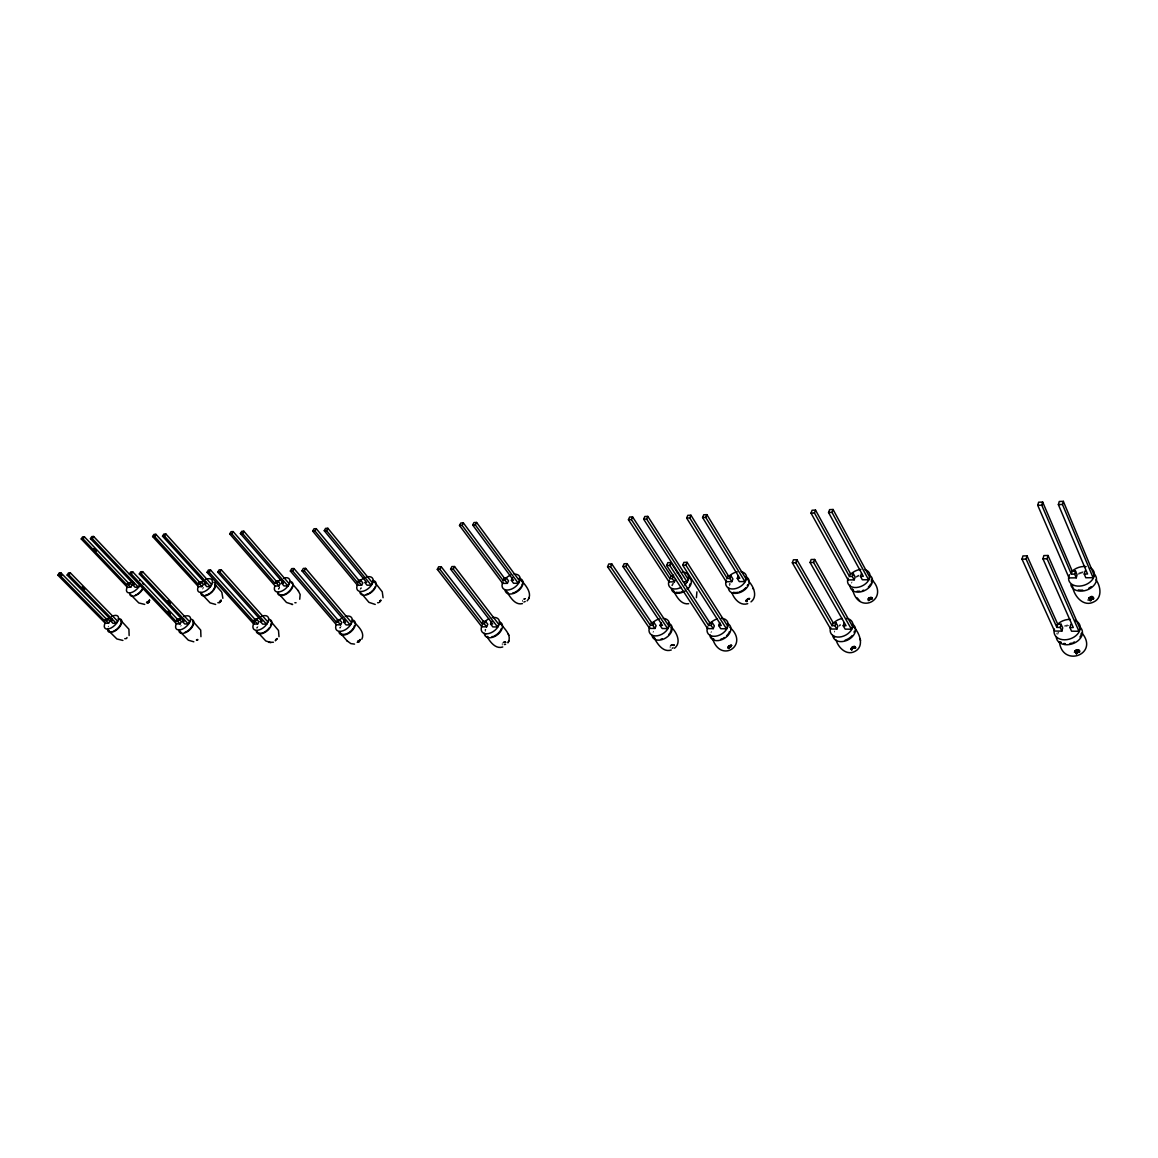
<?xml version="1.0" encoding="UTF-8"?>
<svg xmlns="http://www.w3.org/2000/svg" width="1158" height="1158" viewBox="0 0 1158 1158"><rect width="100%" height="100%" fill="white"/><g stroke="black" fill="none" stroke-linecap="round" stroke-linejoin="round"><path stroke-width="0.75" stroke-dasharray="5 3.75" d="M746.953 602.102C742.958 600.553 750.949 595.834 749.212 599.352M1093.673 599.366C1092.79 588.684 1081.297 608.254 1092.978 596.79M672.349 645.498L672.957 644.297L674.492 645.585M727.832 648.191L729.091 647.742C725.357 649.146 730.38 642.487 732.392 645.484M1074.002 652.403L1074.769 650.608L1077.273 649.464L1080.081 651.259L1074.045 652.707L1080.081 651.563M1091.212 596.5L1090.778 601.045M1077.273 649.464L1076.81 654.212L1074.045 652.707M728.15 646.367L730.307 647.163L730.351 644.919M524.748 599.439L525.587 598.368M504.439 642.762L504.787 641.662L506.263 642.632M872.654 599.207C873.421 596.746 868.992 596.196 870.251 599.439L869.542 600.409M850.696 648.466L853.446 648.437C858.599 647.336 852.433 643.862 853.446 648.437C850.797 646.888 849.567 650.897 852.331 649.262M872.582 597.919C867.545 603.709 865.33 598.368 870.526 597.108M748.792 598.121L748.647 599.279L749.096 598.107M730.669 644.861L730.307 647.163L728.339 646.106M672.509 645.469L672.668 644.311M1091.603 596.486L1090.387 601.074M1077.664 649.45L1076.419 654.227M524.892 599.424L525.081 598.368M504.787 641.662L504.584 642.748L505.047 641.648M870.859 597.094L869.397 600.365M854.068 646.019L853.446 648.437L850.768 648.176M730.987 644.847L730.307 647.163L728.57 645.86M672.957 644.297L672.653 645.469L673.247 644.311M1091.98 596.5L1090.011 601.045M1078.055 649.479L1076.028 654.198M871.192 597.108L868.239 601.045M854.387 646.048L853.446 648.437L850.898 647.901M731.277 644.876L730.307 647.163L728.831 645.643M748.951 599.279L749.385 598.121M502.21 643.53L502.254 645.064M522.548 600.206L522.504 601.523M504.83 642.748L505.279 641.662M1092.341 596.558L1089.649 600.988M1078.416 649.537L1075.666 654.125M854.705 646.106L853.446 648.437L851.058 647.611M871.496 597.152L868.022 600.901M731.552 644.934L730.307 647.163L729.106 645.44M749.081 599.308L749.66 598.179M672.928 645.498L673.507 644.369M504.946 642.777L505.51 641.72M1092.674 596.645L1089.316 600.901M1078.764 649.652L1075.319 654.024M670.207 645.773L670.106 647.944M871.771 597.253L870.251 599.439L867.588 600.278M854.98 646.207L853.446 648.437L851.26 647.336M729.41 645.267L730.307 647.163L731.813 645.02M673.753 644.456L673.044 645.542L673.956 644.586M505.047 642.82L505.713 641.807M1079.068 649.797L1075 653.879M749.327 599.41L750.138 598.382M872.017 597.369L870.251 599.439L867.53 600.032M855.241 646.338L853.446 648.437L851.492 647.09M505.887 641.923L505.264 643.037M851.926 650.333L852.708 649.45M674.144 644.731L673.247 645.686L674.289 644.919M729.714 645.107L730.307 647.163L731.219 646.193M670.395 645.527L672.364 644.355M872.249 597.528L870.251 599.439L867.516 599.757M855.458 646.497L853.446 648.437L851.752 646.844M1093.268 596.949L1088.723 600.597M1079.357 649.971L1074.725 653.691M502.702 642.806L504.512 641.706M851.637 650.246L852.563 649.406M731.509 646.844L730.307 647.163L731.306 646.28L730.307 647.163L730.032 644.992M872.423 597.702L870.251 599.439L867.545 599.497M728.527 648.871L729.453 648.075M855.646 646.7L853.446 648.437L852.042 646.642M523.242 599.279L524.806 598.411M1093.499 597.152L1088.491 600.394M1079.589 650.174L1074.494 653.488M673.377 645.875L674.39 645.122M851.391 650.101L852.433 649.334M728.31 648.755L729.337 648.017M1093.688 597.369L1088.288 600.177M1079.792 650.42L1074.291 653.242M730.307 647.163L731.451 646.482M872.683 598.136L870.251 599.439L867.617 599.207M728.107 648.596L729.236 647.93M855.892 647.163L853.446 648.437L852.693 646.294L853.735 646.034M746.288 601.755L747.388 601.103M1093.847 597.615L1088.144 599.931M1079.936 650.68L1074.146 652.982M872.741 598.396L867.704 600.51M850.985 649.754L852.23 649.16M746.128 601.581L747.301 601.016M855.95 647.423L853.446 648.437L853.041 646.178M1093.948 597.89L1088.042 599.656M1080.038 650.97L1074.002 652.099M746.013 601.378L747.243 600.915L745.926 601.147M872.756 598.657L867.733 598.932M850.84 649.522L852.158 649.045M855.965 647.698L853.446 648.437L853.388 646.092M1093.992 598.179L1087.999 599.366M727.76 647.959L729.062 647.626L727.716 647.713M850.739 649.291L852.1 648.929L850.681 649.03M871.54 599.236L872.727 598.932M855.936 647.973L853.446 648.437L855.863 648.263M1093.992 598.469L1087.999 599.077M745.882 600.915L747.185 600.684M1093.934 598.773L1088.057 598.773M1080.023 651.882L1074.059 651.78M745.882 600.669L747.185 600.568M727.716 647.452L729.033 647.365M850.667 648.755L852.071 648.654M1093.832 599.062L1088.158 598.483M1079.922 652.186L1074.161 651.476M745.926 600.409L747.2 600.437L746.013 600.134M727.774 647.177L729.062 647.221M727.861 646.917L729.106 647.09L727.977 646.642M1088.317 598.179L1092.428 599.251M746.128 599.873L747.315 600.162M870.194 597.166L870.251 599.439L867.892 598.672M1088.506 597.904L1092.327 599.395M1074.32 651.172L1079.763 652.504L1074.523 650.883M746.288 599.612L747.388 600.032M869.846 597.253L870.251 599.439L868.095 598.396M1078.257 652.634L1074.769 650.608M1091.733 599.873L1088.752 597.629M869.513 597.369L870.251 599.439L868.326 598.15M1078.127 652.765L1075.058 650.347M1091.545 599.96L1089.027 597.383M869.18 597.528L870.251 599.439L868.587 597.919M1077.953 652.88L1075.377 650.116M1091.357 600.018L1089.345 597.152M670.873 645.064L671.597 645.846M870.251 599.439L868.876 597.716M747.243 598.7L747.865 599.569M1091.169 600.988L1089.678 596.963M1077.78 652.982L1075.724 649.913M671.148 644.861L671.741 645.759M503.412 642.183L503.889 643.008M747.532 598.527L748.01 599.482M1090.822 596.558L1091.097 599.019L1090.04 596.79M671.437 644.688L671.886 645.672M1077.591 653.069L1076.086 649.739M523.995 598.729L524.342 599.612M503.687 642.024L504.019 642.936L503.962 641.894M747.836 598.382L748.169 599.41M1090.431 596.659L1091.097 599.019M671.741 644.543L672.031 645.585M1076.477 649.609L1077.403 653.126M524.27 598.599L524.473 599.54M748.155 598.266L748.329 599.352M672.045 644.427L672.19 645.527M1076.868 649.522L1077.201 653.184M524.545 598.498L524.617 599.482M504.237 641.778L504.295 642.806M748.473 598.179L748.488 599.308M1056.689 633.991A13.433 9.756 -18.9 0 1 1057.211 632.673M1064.173 626.145A13.433 9.756 -18.9 0 1 1067.444 624.944M1057.761 634.381A12.173 8.844 -18.9 0 1 1058.803 632.007M1065.678 626.478A12.173 8.844 -18.9 0 1 1068.704 625.581M339.555 628.041A9.742 5.747 -40.2 0 1 340.061 627.043M340.163 628.244A8.83 5.211 -40.2 0 1 341.118 626.435M729.135 584.443A11.247 7.57 -30.7 0 1 729.714 583.314M729.583 585.774A10.19 6.861 -30.7 0 1 730.394 583.733M278.238 589.161A9.25 5.168 -40.4 0 1 279.353 587.309M278.788 589.335A8.381 4.69 -40.4 0 1 279.729 587.656M711.026 632.601A10.335 7.122 -31.8 0 1 711.374 631.544M180.706 626.246A8.236 4.444 -42.2 0 1 181.256 625.407M1078.431 573.355A13.245 9.336 -18.9 0 1 1083.309 571.748M1078.503 574.296A12.014 8.468 -18.9 0 1 1082.904 572.718M671.654 585.644A10.958 7.252 -32.4 0 1 672.668 583.444M672.465 585.861A9.93 6.572 -32.4 0 1 673.927 582.865M856.283 576.452A11.884 8.222 -26.8 0 1 859.048 575.077M851.535 583.096A10.769 7.44 -26.8 0 1 851.999 582.025M856.413 577.292A10.769 7.44 -26.8 0 1 858.889 575.975M839.145 625.262A12.058 8.555 -27.6 0 1 840.52 624.495M834.296 632.094A10.929 7.744 -27.6 0 1 834.759 630.994M839.275 626.116A10.929 7.744 -27.6 0 1 840.491 625.407M108.128 626.999A8.801 4.545 -42.8 0 1 108.548 626.116M256.555 628.114A9.394 5.298 -41.3 0 1 256.946 627.158M257.177 628.201A8.511 4.806 -41.3 0 1 257.93 626.478M653.083 632.326A10.075 6.818 -33.5 0 1 653.445 631.284M360.138 589.523A9.582 5.587 -39.2 0 1 360.992 587.598M361.093 588.756A8.685 5.066 -39.2 0 1 361.513 587.873M484.811 630.256A10.364 6.557 -37.6 0 1 485.303 629.185M485.245 631.414A9.38 5.949 -37.6 0 1 485.911 629.503M202.563 589.075A8.106 4.343 -41.3 0 1 203.707 587.453"/><path stroke-width="1.5" d="M147.37 601.653L148.065 602.667L146.487 602.782M149.643 600.64L148.065 602.667M358.358 642.097L358.473 640.721L358.358 642.097L357.171 642.314M504.352 644.543L505.583 644.326M275.329 640.692L275.59 640.012M220.367 601.928C217.313 603.579 222.828 600.466 220.367 601.031L221.077 600.684M149.208 601.624L147.848 602.782M222.857 598.324L221.829 592.216M358.329 641.518L358.473 640.721L358.864 641.822M383.066 597.745L382.27 591.825L375.945 583.791M359.11 641.648L360.254 639.867L359.414 640.331M279.006 636.697L278.499 630.488L271.421 622.078M275.561 640.562L277.182 638.55L276.4 638.999M527.136 600.886C533.433 594.213 525.746 585.239 521.259 580.361M508.579 641.489C511.518 634.555 504.135 628.635 500.719 623.742A9.38 5.949 -37.6 0 1 501.153 624.394M1069.92 627.52L1071.555 631.197L1078.938 631.269L1079.792 628.07L1048.019 555.493L1043.865 555.565L1042.938 558.807L1073.278 627.549L1069.92 627.52L1070.774 624.321M1084.235 574.035L1085.813 577.755L1093.094 577.697L1093.919 574.6L1063.348 501.342L1059.266 501.486L1058.369 504.599L1087.55 573.992L1084.235 574.035L1085.06 570.952M1061.857 631.11L1062.711 627.926L1061.075 624.249L1057.746 624.234L1027.03 555.854L1022.934 555.927L1021.993 559.14L1054.547 631.052L1061.857 631.11L1060.207 627.433L1061.075 624.249M1076.26 577.842L1077.085 574.773L1075.507 571.068L1072.221 571.097L1042.663 502.065L1038.625 502.21L1037.727 505.308L1069.051 577.914L1076.26 577.842L1074.667 574.136L1075.507 571.068M1060.207 627.433L1056.878 627.419L1057.746 624.234M1074.667 574.136L1071.396 574.165L1072.221 571.097M1078.938 631.269L1047.107 558.749L1048.019 555.493M1093.094 577.697L1062.465 504.468L1063.348 501.342M1056.878 627.419L1026.089 559.082L1027.03 555.854M1071.396 574.165L1041.766 505.178L1042.663 502.065M149.049 601.827L148.137 601.581L147.631 602.869M696.421 597.687L696.913 591.825M129.146 635.554L128.914 629.214L120.62 620.196A7.976 4.125 -42.8 0 0 119.737 619.559M843.198 625.74L845.137 629.141L851.434 629.199L852.462 626.246L814.667 559.444L811.15 559.502L810.05 562.499L846.049 625.754L843.198 625.74L844.225 622.787M860.466 576.366L862.334 579.796L868.558 579.738L869.542 576.887L833.08 509.491L829.606 509.621L828.549 512.502L863.289 576.337L860.466 576.366L861.451 573.514M836.887 629.069L837.929 626.131L835.975 622.729L833.138 622.715L796.907 559.748L793.433 559.806L792.318 562.774L830.662 629.011L836.887 629.069L834.932 625.667L835.975 622.729M854.184 579.869L855.183 577.031L853.301 573.601L850.493 573.644L815.521 510.113L812.091 510.244L811.02 513.11L848.032 579.926L854.184 579.869L852.288 576.452L853.301 573.601M834.932 625.667L832.095 625.653L833.138 622.715M852.288 576.452L849.494 576.481L850.493 573.644M299.734 599.236L300.154 594.503L298.113 590.551M851.434 629.199L813.567 562.441L814.667 559.444M868.558 579.738L832.023 512.386L833.08 509.491M832.095 625.653L795.792 562.716L796.907 559.748M849.494 576.481L814.45 512.98L815.521 510.113M718.655 625.479L720.739 628.722L726.471 628.78L727.571 625.957L687.085 562.325L683.9 562.383L682.713 565.234L721.26 625.494L718.655 625.479L719.769 622.657M737.255 578.334L739.282 581.606L744.941 581.562L746.013 578.841L706.887 514.659L703.731 514.774L702.588 517.525L739.832 578.305L737.255 578.334L738.341 575.613M200.942 636.683L200.71 630.111L192.431 620.76M507.942 642.864L508.521 641.633M713.227 628.649L714.341 625.856L712.257 622.613L709.68 622.584L670.974 562.6L667.819 562.643L666.632 565.48L707.567 628.606L713.227 628.649L711.142 625.407L712.257 622.613M731.842 581.678L732.913 578.971L730.886 575.7L728.339 575.729L690.935 515.223L687.809 515.324L686.651 518.06L726.225 581.721L731.842 581.678L729.815 578.407L730.886 575.7M711.142 625.407L708.566 625.392L709.68 622.584M729.815 578.407L727.267 578.435L728.339 575.729M508.304 642.183L508.825 640.866M528.627 598.715L529.148 597.398M660.017 625.349L662.159 628.519L667.63 628.577L668.759 625.812L627.158 563.671L624.119 563.729L622.903 566.508L662.506 625.363L660.017 625.349L661.16 622.599M683.336 581.765L686.955 581.736L688.04 579.072L647.829 516.396L644.818 516.497L643.645 519.189L681.917 578.551M726.471 628.78L685.898 565.176L687.085 562.325M744.941 581.562L705.743 517.409L706.887 514.659M654.979 628.447L652.837 625.291L653.981 622.541L651.52 622.526L611.786 563.932L608.79 563.975L607.559 566.74L649.566 628.403L654.979 628.447L656.123 625.711L653.981 622.541M674.419 581.852L672.349 578.653L673.449 576.004L671.018 576.033L632.601 516.931L629.634 517.033L628.447 519.71L669.063 581.895L674.419 581.852L675.519 579.203M652.837 625.291L650.376 625.262L651.52 622.526M672.349 578.653L669.903 578.682L671.018 576.033M708.566 625.392L669.773 565.437L670.974 562.6M727.267 578.435L689.777 517.959L690.935 515.223M667.63 628.577L625.942 566.465L627.158 563.671M686.955 581.736L646.656 519.088L647.829 516.396M650.376 625.262L610.57 566.696L611.786 563.932M669.903 578.682L631.414 519.609L632.601 516.931M147.819 602.305L148.875 602.015M361.803 639.23C364.987 633.136 359.096 627.129 355.173 623.265M490.543 623.945L492.83 626.912L497.578 626.956L498.794 624.379L454.529 566.523L451.909 566.566L450.607 569.157L492.7 623.959L490.543 623.945L491.759 621.383M511.358 580.303L513.573 583.299L518.292 583.256L519.464 580.766L476.589 522.446L473.969 522.533L472.71 525.037L513.501 580.288L511.358 580.303L512.545 577.828M486.577 626.854L487.808 624.292L485.52 621.339L483.378 621.325L441.227 566.74L438.621 566.783L437.319 569.36L481.873 626.796L486.577 626.854L484.29 623.887L482.148 623.873L439.924 569.331L437.319 569.36M507.363 583.357L508.55 580.882L506.336 577.885L504.208 577.914L463.374 522.909L460.783 522.996L459.523 525.5L502.688 583.4L507.363 583.357L505.149 580.375L503.021 580.39L462.114 525.399L459.523 525.5M482.148 623.873L483.378 621.325M503.021 580.39L504.208 577.914M484.29 623.887L485.52 621.339M505.149 580.375L506.336 577.885M450.607 569.157L453.241 569.114L454.529 566.523M472.71 525.037L475.33 524.95L476.589 522.446M439.924 569.331L441.227 566.74M462.114 525.399L463.374 522.909M343.694 622.121L346.068 624.9L350.237 624.929L351.511 622.526L305.625 568.375L303.324 568.404L301.977 570.836L345.591 622.135L343.694 622.121L344.968 619.718M371.211 585.166L372.442 582.836L327.859 528.28L325.572 528.352L324.269 530.711L366.637 582.387L364.756 582.402L367.057 585.21L371.211 585.166L326.556 530.639L324.269 530.711M340.582 624.842L341.856 622.454L339.482 619.675L337.6 619.66L293.987 568.564L291.7 568.607L290.354 571.024L336.442 624.813L340.582 624.842L338.208 622.078L336.327 622.063L292.627 570.981L290.354 571.024M361.6 585.253L362.83 582.923L360.529 580.129L358.662 580.144L316.279 528.685L314.006 528.757L312.703 531.102L357.475 585.282L361.6 585.253L359.298 582.46L357.417 582.474L314.962 531.03L312.703 531.102M336.327 622.063L337.6 619.66M357.417 582.474L358.662 580.144M338.208 622.078L339.482 619.675M359.298 582.46L360.529 580.129M523.85 602.044L525.211 601.509M301.977 570.836L304.279 570.793L305.625 568.375M326.556 530.639L327.859 528.28M292.627 570.981L293.987 568.564M314.962 531.03L316.279 528.685M266.528 624.162L267.816 621.846L221.279 569.794L219.151 569.823L217.776 572.153L262.012 621.455L260.261 621.455L262.663 624.119L266.528 624.162L219.904 572.124L217.776 572.153M281.683 583.227L284.014 585.934L287.864 585.89L289.124 583.646L243.846 531.218L241.732 531.29L240.401 533.563L283.435 583.212L281.683 583.227L282.943 580.983M257.597 624.075L258.885 621.774L256.483 619.11L254.746 619.096L210.524 569.968L208.426 569.997L207.05 572.327L253.761 624.046L257.597 624.075L255.18 621.412L253.443 621.397L209.149 572.298L207.05 572.327M278.962 585.977L280.222 583.733L277.877 581.041L276.154 581.055L233.134 531.594L231.035 531.667L229.704 533.925L275.141 586.006L278.962 585.977L276.617 583.285L274.88 583.299L231.803 533.852L229.704 533.925M253.443 621.397L254.746 619.096M274.88 583.299L276.154 581.055M255.18 621.412L256.483 619.11M276.617 583.285L277.877 581.041M148.485 602.377L148.137 601.581L147.717 602.334L148.687 602.203M219.904 572.124L221.279 569.794M240.401 533.563L242.529 533.491L243.846 531.218M380.475 601.277L380.823 600.394L379.983 600.857M182.356 621.397L184.788 623.974L188.378 624.003L189.68 621.774L142.666 571.676L140.697 571.705L139.322 573.948L183.992 621.412L182.356 621.397L183.673 619.168M204.358 584.008L206.732 586.599L210.307 586.57L211.567 584.399L165.826 533.954L163.857 534.026L162.525 536.212L205.979 583.994L204.358 584.008L205.632 581.837M209.149 572.298L210.524 569.968M231.803 533.852L233.134 531.594M180.083 623.93L181.386 621.701L178.954 619.139L177.333 619.125L132.721 571.835L130.767 571.864L129.378 574.107L131.332 574.079L176.03 621.339L177.652 621.354L180.083 623.93L176.523 623.887L93.639 536.487L91.815 536.545L90.469 538.658L134.198 584.703L132.692 584.718L133.966 582.633M202.028 586.643L203.301 584.486L200.942 581.895L199.321 581.909L155.896 534.301L153.956 534.374L152.61 536.545L198.481 586.672L202.028 586.643L199.668 584.052L198.047 584.066L154.55 536.472L152.61 536.545M176.03 621.339L177.333 619.125M198.047 584.066L199.321 581.909M177.652 621.354L178.954 619.139M199.668 584.052L200.942 581.895M110.517 620.804L112.963 623.293L116.292 623.322L117.609 621.166L70.349 572.863L68.525 572.892L67.135 575.063L112.037 620.818L110.517 620.804L111.834 618.647M132.692 584.718L135.066 587.236L138.395 587.207L139.684 585.108M108.577 623.25L109.894 621.108L107.448 618.618L105.943 618.604L61.099 573.022L59.29 573.051L57.9 575.208L105.262 623.207L108.577 623.25L106.131 620.76L104.625 620.746L59.709 575.179L57.9 575.208M130.695 587.265L131.969 585.181L129.595 582.677L128.089 582.706L84.404 536.805L82.594 536.863L81.248 538.962L127.394 587.294L130.695 587.265L128.306 584.776L126.801 584.79L83.058 538.904L81.248 538.962M139.322 573.948L141.29 573.919L142.666 571.676M162.525 536.212L164.479 536.14L165.826 533.954M104.625 620.746L105.943 618.604M126.801 584.79L128.089 582.706M106.131 620.76L107.448 618.618M128.306 584.776L129.595 582.677M131.332 574.079L132.721 571.835M154.55 536.472L155.896 534.301M67.135 575.063L68.959 575.034L70.349 572.863M90.469 538.658L92.293 538.586L93.639 536.487M59.709 575.179L61.099 573.022M83.058 538.904L84.404 536.805M126.758 638.304L127.004 637.537M149.483 600.076L148.861 600.857L149.57 600.177M147.399 602.276L148.137 601.581L147.283 601.842L148.282 602.522M379.216 602.435L380.316 601.509M196.382 640.012L197.468 639.448M221.062 600.162L220.338 600.857L221.106 600.322M750.992 601.885C757.998 596.5 753.583 586.266 748.575 581.186M674.492 648.277C681.787 642.618 676.59 632.109 671.307 627.115M147.356 602.232L148.137 601.581M360.239 639.462L359.414 640.128L360.268 639.665M379.998 600.756L380.823 600.191M673.102 647.814L672.205 648.248M126.323 638.594L124.746 638.68M197.96 639.824L196.874 640.157M276.371 639.1L277.124 638.767M360.21 640.099L359.385 640.446L360.138 640.331M219.296 602.71L217.834 602.71M296.057 602.739L294.856 602.739M273.404 642.241L268.757 642.357M502.76 646.975C495.653 649.421 490.225 641.966 487.113 636.828M747.721 603.651C740.411 606.199 734.244 599.135 731.972 592.968M671.264 650C662.68 652.895 656.89 643.008 653.604 636.929A10.075 6.818 -33.5 0 1 653.199 636.147M378.478 602.739L377.595 602.739M522.432 603.622C514.818 605.504 510.215 596.848 506.799 591.839A9.235 5.761 -36.5 0 1 506.364 591.217M359.298 640.678L360.022 640.562M688.648 603.694C681.194 604.968 676.808 596.935 673.884 591.579M122.907 640.432L116.886 638.955L108.78 630.893M144.721 604.418L138.801 602.942L132.026 596.023M291.859 604.49L292.612 604.447L286.475 602.449L279.078 594.097M215.634 604.447L210.105 602.884L202.187 594.488M375.235 604.447L368.953 602.363L361.224 593.214M193.82 641.793L188.363 640.215L180.243 631.848A8.236 4.444 -42.2 0 0 181.227 632.514M354.536 644.109L350.86 643.602L347.053 640.823M811.02 513.11L814.45 512.98M828.549 512.502L832.023 512.386M1037.727 505.308L1041.766 505.178M1058.369 504.599L1062.465 504.468M628.447 519.71L631.414 519.609M643.645 519.189L646.656 519.088M686.651 518.06L689.777 517.959M702.588 517.525L705.743 517.409M792.318 562.774L795.792 562.716M810.05 562.499L813.567 562.441M1021.993 559.14L1026.089 559.082M1042.938 558.807L1047.107 558.749M666.632 565.48L669.773 565.437M682.713 565.234L685.898 565.176M607.559 566.74L610.57 566.696M622.903 566.508L625.942 566.465M270.784 642.647L265.804 640.967L257.727 632.297A8.511 4.806 -41.3 0 1 257.337 631.805M852.563 589.494C858.773 616.418 890.734 598.57 871.554 579.362M859.699 600.886L857.21 597.89M59.29 573.051L61.779 575.569M68.959 575.034L116.292 623.322M82.218 586.874L84.708 589.422M93.798 548.631L96.288 551.237M92.293 538.586L138.395 587.207M167.924 611.192L170.4 613.812M167.953 600.712L170.429 603.361M141.29 573.919L188.378 624.003M164.479 536.14L210.307 586.57M215.316 584.833L221.294 591.506M242.529 533.491L287.864 585.89M292.54 584.095L298.518 591.029M347.501 641.344L340.22 632.876A8.83 5.211 -40.2 0 0 341.234 633.802M304.279 570.793L350.237 624.929M453.241 569.114L497.578 626.956M475.33 524.95L518.292 583.256M712.575 638.651C720.594 664.142 749.921 644.876 729.815 627.289M753.018 588.496L753.496 589.263M836.105 640.07C838.262 647.756 846.672 655.964 854.951 651.389C864.708 646.396 859.67 633.064 853.808 627.086M219.962 602.29L219.528 601.48L219.745 602.449M1059.411 642.01C1062.61 668.021 1099.478 654.067 1081.963 632.992M1072.482 585.774C1073.524 595.559 1083.222 607.559 1093.803 601.914C1102.517 597.89 1100.737 586.223 1095.946 579.782M508.174 633.701L508.825 635.279M860.133 638.68L860.568 640.606M358.473 640.721L358.618 641.981M1074.957 620.341A13.476 9.756 -19.1 0 1 1078.634 632.688A13.476 9.756 -19.1 0 1 1062.306 639.65A13.476 9.756 -19.1 0 1 1054.46 629.069M1056.661 625.219A13.476 9.756 -19.1 0 1 1070.339 619.385M1079.603 626.724A13.433 9.756 -18.9 0 1 1073.77 643.298A13.433 9.756 -18.9 0 1 1056.27 636.639M1081.196 633.412A12.173 8.844 -18.9 0 1 1080.979 634.627M1080.559 635.829A12.173 8.844 -18.9 0 1 1079.951 637.03M1074.45 641.952A12.173 8.844 -18.9 0 1 1073.003 642.618M1071.497 643.139A12.173 8.844 -18.9 0 1 1069.949 643.501M1065.346 643.689A12.173 8.844 -18.9 0 1 1063.912 643.428M1061.365 642.458A12.173 8.844 -18.9 0 1 1060.294 641.778M345.243 616.49A9.756 5.732 -40.2 0 1 352.046 621.716A9.756 5.732 -40.2 0 1 341.263 631.255A9.756 5.732 -40.2 0 1 336.37 624.321M339.077 620.427A9.756 5.732 -40.2 0 1 342.001 618.025M352.336 619.877A9.742 5.747 -40.2 0 1 351.135 631.573A9.742 5.747 -40.2 0 1 338.889 631.776M352.379 620.731A8.83 5.211 -40.2 0 1 354.377 622.541M354.449 625.667A8.83 5.211 -40.2 0 1 353.74 627.477M353.204 628.389A8.83 5.211 -40.2 0 1 349.209 632.384M348.24 632.977A8.83 5.211 -40.2 0 1 347.255 633.469M346.271 633.875A8.83 5.211 -40.2 0 1 341.885 634.106M339.902 632.268A8.83 5.211 -40.2 0 1 339.699 631.573M140.393 583.835A8.685 4.429 -42 0 1 130.825 592.722A8.685 4.429 -42 0 1 127.38 586.874M129.204 584.298A8.685 4.429 -42 0 1 132.591 581.359M139.655 580.115A8.685 4.429 -42 0 1 140.075 580.52M142.839 583.487A8.671 4.444 -42 0 1 143.563 584.399M143.288 588.047A8.671 4.444 -42 0 1 135.356 595.661A8.671 4.444 -42 0 1 129.638 593.461M142.767 587.96A7.845 4.024 -42 0 1 141.985 589.538M141.45 590.319A7.845 4.024 -42 0 1 136.977 594.358M136.137 594.807A7.845 4.024 -42 0 1 135.312 595.169M131.288 595.183A7.845 4.024 -42 0 1 130.883 594.836M741.106 571.734A11.276 7.556 -30.8 0 1 745.462 581.287A11.276 7.556 -30.8 0 1 731.885 588.973A11.276 7.556 -30.8 0 1 726.413 580.057M729.598 575.758A11.276 7.556 -30.8 0 1 737.241 571.864M745.984 576.771A11.247 7.57 -30.7 0 1 743.016 591.029A11.247 7.57 -30.7 0 1 728.411 587.772M747.735 584.616A10.19 6.861 -30.7 0 1 747.257 585.644M745.882 587.642A10.19 6.861 -30.7 0 1 744.001 589.436M742.929 590.218A10.19 6.861 -30.7 0 1 739.354 591.955M738.109 592.288A10.19 6.861 -30.7 0 1 733.492 592.317M747.286 579.072A10.19 6.861 -30.7 0 1 747.764 579.84M283.551 578.146A9.264 5.153 -40.4 0 1 289.645 582.894A9.264 5.153 -40.4 0 1 279.368 591.897A9.264 5.153 -40.4 0 1 275.097 585.557M277.717 581.909A9.264 5.153 -40.4 0 1 280.511 579.637M290.311 581.388A9.25 5.168 -40.4 0 1 288.805 592.245A9.25 5.168 -40.4 0 1 277.5 592.635M292.077 586.715A8.381 4.69 -40.4 0 1 291.338 588.409M290.817 589.263A8.381 4.69 -40.4 0 1 286.996 593.026M286.084 593.591A8.381 4.69 -40.4 0 1 284.231 594.459M283.319 594.734A8.381 4.69 -40.4 0 1 280.178 594.749M278.412 593.07A8.381 4.69 -40.4 0 1 278.238 592.433M291.425 582.807A8.381 4.69 -40.4 0 1 291.83 583.27M721.448 618.329A11.435 7.845 -31.8 0 1 727.383 627.723A11.435 7.845 -31.8 0 1 713.632 636.292A11.435 7.845 -31.8 0 1 707.77 626.854M710.013 623.467A11.435 7.845 -31.8 0 1 717.41 618.864M727.673 623.54A11.406 7.845 -31.8 0 1 724.532 638.333A11.406 7.845 -31.8 0 1 709.825 634.656M729.366 631.732A10.335 7.122 -31.8 0 1 728.874 632.804M728.237 633.846A10.335 7.122 -31.8 0 1 726.558 635.814M724.459 637.493A10.335 7.122 -31.8 0 1 723.287 638.188M722.071 638.767A10.335 7.122 -31.8 0 1 720.826 639.23M713.921 639.129A10.335 7.122 -31.8 0 1 713.067 638.651M711.707 637.334A10.335 7.122 -31.8 0 1 711.258 636.524M183.861 616.548A9.105 4.893 -42.1 0 1 190.39 620.442A9.105 4.893 -42.1 0 1 180.387 629.807A9.105 4.893 -42.1 0 1 176.494 623.438M179.172 619.834A9.105 4.893 -42.1 0 1 181.907 617.605M191.49 619.327A9.09 4.907 -42.2 0 1 188.971 630.545A9.09 4.907 -42.2 0 1 178.897 629.561M192.778 621.238A8.236 4.444 -42.2 0 1 192.793 624.683M192.46 625.523A8.236 4.444 -42.2 0 1 185.019 632.297M179.91 631.371A8.236 4.444 -42.2 0 1 179.678 630.806M514.051 574.209A10.219 6.34 -36.5 0 1 519.464 581.62A10.219 6.34 -36.5 0 1 507.334 590.044A10.219 6.34 -36.5 0 1 503.021 581.866M505.192 578.855A10.219 6.34 -36.5 0 1 510.562 575.135M520.868 578.87A10.19 6.355 -36.5 0 1 517.409 591.521A10.19 6.355 -36.5 0 1 505.033 589.856M519.102 578.291A10.19 6.355 -36.5 0 1 520.029 578.508M521.693 580.969A9.235 5.761 -36.5 0 1 522.012 581.678M522.113 584.182A9.235 5.761 -36.5 0 1 521.867 585.094M520.97 586.976A9.235 5.761 -36.5 0 1 515.846 591.781M514.789 592.317A9.235 5.761 -36.5 0 1 512.647 593.041M508.015 592.766A9.235 5.761 -36.5 0 1 507.349 592.346M1090.402 567.883A13.288 9.336 -19 0 1 1091.907 580.259A13.288 9.336 -19 0 1 1075.232 585.731A13.288 9.336 -19 0 1 1069.471 574.744M1072.192 571.169A13.288 9.336 -19 0 1 1086.146 566.58M1093.644 573.63A13.245 9.336 -18.9 0 1 1088.766 589.248A13.245 9.336 -18.9 0 1 1070.846 584.761M1091.227 586.628A12.014 8.468 -18.9 0 1 1088.665 588.293M1082.687 590.102A12.014 8.468 -18.9 0 1 1078.286 589.9M682.395 572.023A10.987 7.252 -32.4 0 1 688.518 576.452A10.987 7.252 -32.4 0 1 684.639 584.949M681.107 587.395A10.987 7.252 -32.4 0 1 670.945 588.018A10.987 7.252 -32.4 0 1 669.281 580.259M672.465 576.062A10.987 7.252 -32.4 0 1 673.551 575.164M677.256 573.051A10.987 7.252 -32.4 0 1 678.559 572.588M688.417 577.06A10.958 7.252 -32.4 0 1 687.432 589.263M685.145 590.985A10.958 7.252 -32.4 0 1 671.365 588.814M690.197 583.719A9.93 6.572 -32.4 0 1 689.372 585.731M687.982 587.685A9.93 6.572 -32.4 0 1 687.114 588.597M682.815 591.449A9.93 6.572 -32.4 0 1 681.628 591.897M680.426 592.23A9.93 6.572 -32.4 0 1 676.011 592.245M674.289 591.492A9.93 6.572 -32.4 0 1 673.03 590.276M688.315 578.103A9.93 6.572 -32.4 0 1 689.024 578.653M864.968 569.722A11.913 8.207 -26.8 0 1 868.688 580.23A11.913 8.207 -26.8 0 1 854.271 587.482A11.913 8.207 -26.8 0 1 848.119 578.175M851.333 573.688A11.913 8.207 -26.8 0 1 860.901 569.403M870.599 575.975A11.884 8.222 -26.8 0 1 864.273 590.739A11.884 8.222 -26.8 0 1 850.088 585.123M871.424 579.796A10.769 7.44 -26.8 0 1 871.366 581.866M870.628 584.023A10.769 7.44 -26.8 0 1 868.341 587.092M863.694 590.146A10.769 7.44 -26.8 0 1 862.377 590.638M859.699 591.202A10.769 7.44 -26.8 0 1 857.152 591.217M853.055 589.61A10.769 7.44 -26.8 0 1 852.346 588.901M846.599 618.386A12.087 8.54 -27.7 0 1 851.999 628.91A12.087 8.54 -27.7 0 1 837.379 637.045A12.087 8.54 -27.7 0 1 830.778 627.187M833.007 623.641A12.087 8.54 -27.7 0 1 842.3 618.459M852.722 624.292A12.058 8.555 -27.6 0 1 848.51 639.607A12.058 8.555 -27.6 0 1 832.805 635.351M854.358 631.182A10.929 7.744 -27.6 0 1 854.068 632.297M852.172 635.568A10.929 7.744 -27.6 0 1 845.181 640.142M834.498 637.305A10.929 7.744 -27.6 0 1 834.107 636.364M852.52 625.494A10.929 7.744 -27.6 0 1 853.229 626.232M111.501 616.592A8.83 4.531 -42.8 0 1 118.478 619.327A8.83 4.531 -42.8 0 1 108.895 628.837A8.83 4.531 -42.8 0 1 105.262 622.787M107.129 620.123A8.83 4.531 -42.8 0 1 109.648 617.793M118.333 618.734A8.801 4.545 -42.8 0 1 121.431 623.8A8.801 4.545 -42.8 0 1 113.397 631.776A8.801 4.545 -42.8 0 1 107.549 629.445M120.924 620.645A7.976 4.125 -42.8 0 1 119.433 626.406A7.976 4.125 -42.8 0 1 113.209 631.313M111.617 631.718A7.976 4.125 -42.8 0 1 110.242 631.703M109.663 631.53A7.976 4.125 -42.8 0 1 108.49 630.43M108.302 629.88A7.976 4.125 -42.8 0 1 108.23 629.272M261.288 616.418A9.423 5.298 -41.3 0 1 268.453 620.76A9.423 5.298 -41.3 0 1 257.597 630.285A9.423 5.298 -41.3 0 1 254.224 622.613M256.41 619.834A9.423 5.298 -41.3 0 1 259.233 617.518M269.177 619.298A9.394 5.298 -41.3 0 1 267.512 630.545A9.394 5.298 -41.3 0 1 256.15 630.748M271.146 623.25A8.511 4.806 -41.3 0 1 270.538 625.725M269.568 627.477A8.511 4.806 -41.3 0 1 265.674 631.327M264.748 631.892A8.511 4.806 -41.3 0 1 263.821 632.384M262.88 632.76A8.511 4.806 -41.3 0 1 258.813 632.992M270.277 620.789A8.511 4.806 -41.3 0 1 270.668 621.281M663.129 618.372A11.146 7.513 -33.5 0 1 668.528 627.549A11.146 7.513 -33.5 0 1 655.153 635.916A11.146 7.513 -33.5 0 1 649.812 626.695M652.055 623.395A11.146 7.513 -33.5 0 1 659.264 618.879M670.135 624.003A11.131 7.527 -33.5 0 1 665.836 637.913A11.131 7.527 -33.5 0 1 651.954 635.38M668.282 623.033A11.131 7.527 -33.5 0 1 669.266 623.453M671.119 627.477A10.075 6.818 -33.5 0 1 671.003 630.43M670.641 631.472A10.075 6.818 -33.5 0 1 670.149 632.514M669.498 633.527A10.075 6.818 -33.5 0 1 668.731 634.512M662.26 638.782A10.075 6.818 -33.5 0 1 661.059 639.115M654.863 638.217A10.075 6.818 -33.5 0 1 654.169 637.638M669.86 625.117A10.075 6.818 -33.5 0 1 670.424 625.812M366.131 577.118A9.597 5.587 -39.2 0 1 372.876 582.358A9.597 5.587 -39.2 0 1 361.687 591.492A9.597 5.587 -39.2 0 1 357.894 583.849M360.037 581.026A9.597 5.587 -39.2 0 1 363.988 578.045M373.108 580.491A9.582 5.587 -39.2 0 1 372.065 591.767A9.582 5.587 -39.2 0 1 359.877 592.172M373.166 581.302A8.685 5.066 -39.2 0 1 375.192 583.024M375.004 586.889A8.685 5.066 -39.2 0 1 374.599 587.772M374.077 588.655A8.685 5.066 -39.2 0 1 373.455 589.523M372.731 590.377A8.685 5.066 -39.2 0 1 371.067 591.912M370.155 592.578A8.685 5.066 -39.2 0 1 369.199 593.171M368.23 593.663A8.685 5.066 -39.2 0 1 366.275 594.358M492.266 617.619A10.379 6.543 -37.6 0 1 499.055 624.567A10.379 6.543 -37.6 0 1 486.823 633.802A10.379 6.543 -37.6 0 1 482.22 625.219M484.449 622.135A10.379 6.543 -37.6 0 1 488.719 618.908M501.052 622.7A10.364 6.557 -37.6 0 1 496.16 635.655A10.364 6.557 -37.6 0 1 484.276 633.31M499.518 621.803A10.364 6.557 -37.6 0 1 500.343 622.179M501.269 628.678A9.38 5.949 -37.6 0 1 500.878 629.663M500.357 630.632A9.38 5.949 -37.6 0 1 494.061 636.06M492.975 636.48A9.38 5.949 -37.6 0 1 491.904 636.784M488.025 636.726A9.38 5.949 -37.6 0 1 487.243 636.408M485.593 634.758A9.38 5.949 -37.6 0 1 485.303 634.019M205.704 579.478A8.96 4.777 -41.3 0 1 212.261 583.096A8.96 4.777 -41.3 0 1 202.433 592.288A8.96 4.777 -41.3 0 1 198.452 586.237M201.072 582.72A8.96 4.777 -41.3 0 1 203.765 580.534M213.883 582.416A8.946 4.791 -41.3 0 1 210.394 593.432A8.946 4.791 -41.3 0 1 200.812 592.303M214.78 584.573A8.106 4.343 -41.3 0 1 214.809 586.585M214.592 587.367A8.106 4.343 -41.3 0 1 213.839 588.988M213.318 589.813A8.106 4.343 -41.3 0 1 212.696 590.623M212.001 591.405A8.106 4.343 -41.3 0 1 210.438 592.824M209.584 593.446A8.106 4.343 -41.3 0 1 205.27 595.255M203.171 595.111A8.106 4.343 -41.3 0 1 201.608 593.489"/></g></svg>
